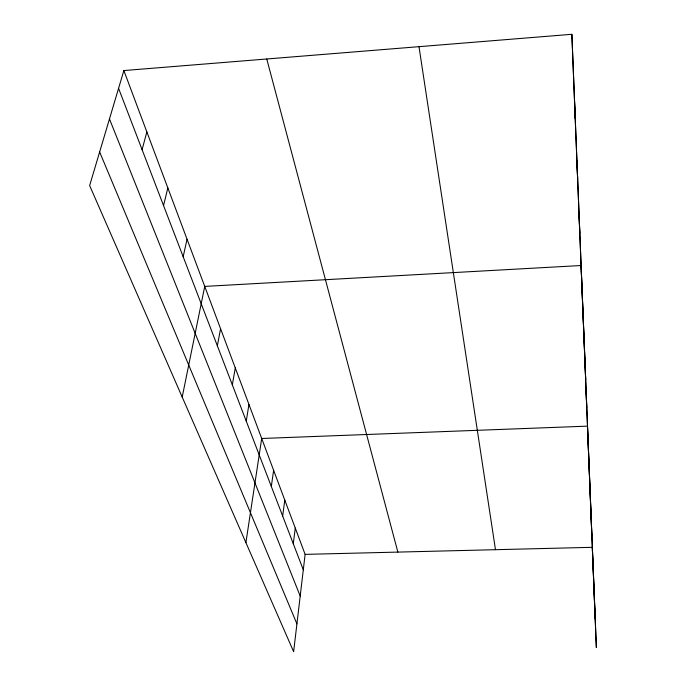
<?xml version="1.0" encoding="UTF-8"?>
<svg xmlns="http://www.w3.org/2000/svg" width="686" height="686" viewBox="0 0 686 686"><rect width="100%" height="100%" fill="white"/><g stroke="black" fill="none" stroke-linecap="round" stroke-linejoin="round"><path stroke-width="1.03" d="M305.124 554.374L293.634 651.7L89.643 185.572L123.866 70.555L571.867 34.3L596.357 647.584L592.284 547.317L305.124 554.374L123.866 70.555M293.299 543.766L295.263 528.066M282.658 516.043L284.784 500.094M271.322 486.485L273.62 470.296M245.905 542.635L261.7 438.483L587.456 426.143L591.847 536.058M246.24 421.118L248.949 404.448M232.331 384.855L235.281 367.945M217.359 345.83L220.575 328.705M182.202 397.074L204.728 286.405L581.068 265.516L585.733 379.735M183.171 256.736L187.055 239.225M163.542 205.577L167.838 187.921M142.096 149.677L146.855 131.918M99.642 151.966L296.918 623.883M109.468 118.952L300.202 596.057M118.575 88.357L303.298 569.826M266.76 58.996L397.863 552.093M418.992 46.674L495.481 549.7M574.499 100.422L575.245 118.644M576.892 160.49L577.629 178.634M579.07 215.301L579.807 233.317M586.033 390.36L586.736 407.535M571.867 34.3L595.191 618.892"/></g></svg>
